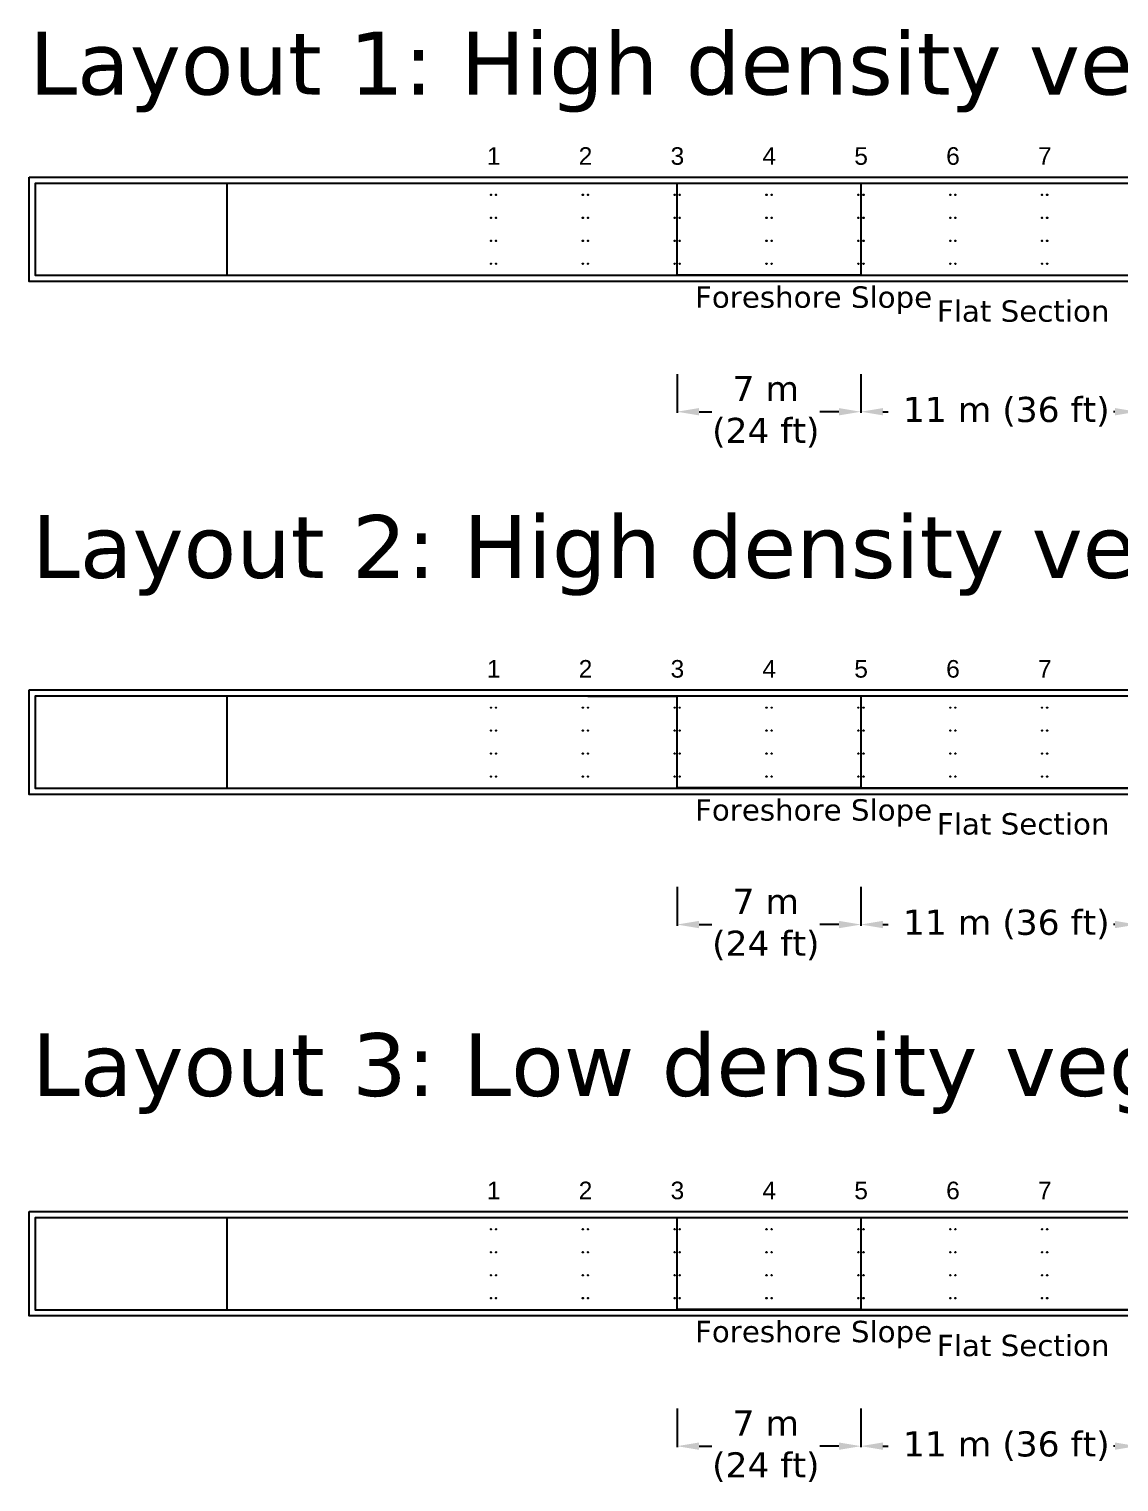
# Model space of a CAD drawing. Header units: feet. Extents: x 0 to 695, y -979 to -294.
# Drawn here: x 329.6 to 373, y -467.1 to -409.3 of the extents above; entities that cross this region are included whole.
import ezdxf

# ---------------------------------------------------------------- set-up
doc = ezdxf.new("R2010")
doc.units = ezdxf.units.FT
doc.header["$MEASUREMENT"] = 0
doc.header["$PDMODE"] = 35
for name, color, linetype in [(').5 layer template', 7, 'Continuous'), ('ATM Mangroves', 3, 'Continuous'), ('Beach Slopes', 80, 'Continuous'), ('No of Bays', 2, 'Continuous')]:
    doc.layers.add(name, color=color, linetype=linetype)
doc.styles.get("Standard").update_dxf_attribs({"font": 'verdana.ttf'})
doc.dimstyles.new('Meters', dxfattribs={"dimscale": 0.25, "dimtxt": 1, "dimasz": 0.18, "dimexe": 0.178, "dimexo": 0.0625, "dimgap": 0.09, "dimtad": 0, "dimtih": 1, "dimtoh": 1, "dimzin": 0, "dimdsep": 46, "dimtxsty": 'Standard', "dimcen": 0.09, "dimazin": 0, "dimtfac": 1, "dimtofl": 0, "dimtmove": 0, "dimatfit": 3, "dimfxl": 0.5, "dimfxlon": 1, "dimtolj": 1, "dimtzin": 0, "dimarcsym": 0})

# ---------------------------------------------------------------- blocks, each defined once
blk = doc.blocks.new('*D42')
at = {"layer": 'Beach Slopes', "color": 0, "lineweight": -2, "transparency": 16777216}
for p, q in [((355.448, -423.028), (355.448, -424.572)), ((362.769, -423.028), (362.769, -424.572)), ((356.323, -424.528), (356.828, -424.528)), ((361.894, -424.528), (361.137, -424.528))]:
    blk.add_line(p, q, dxfattribs=at)
at = {"layer": 'Beach Slopes', "color": 0, "transparency": 16777216}
for points in [[(356.323, -424.382), (356.323, -424.674), (355.448, -424.528)], [(361.894, -424.382), (361.894, -424.674), (362.769, -424.528)]]:
    blk.add_solid(points, dxfattribs=at)
at = {"layer": 'Defpoints', "color": 0, "transparency": 16777216}
for p in [(355.448, -419.08), (362.769, -419.091), (362.769, -424.528)]:
    blk.add_point(p, dxfattribs=at)
at = {"layer": 'Beach Slopes', "color": 0, "transparency": 16777216, "insert": (358.982, -424.528), "char_height": 0.25, "width": 5.07114, "attachment_point": 5}
blk.add_mtext('\\A1;{\\H4x;7 m\\P(24 ft)}', dxfattribs=at)
blk = doc.blocks.new('*D38')
at = {"layer": 'Beach Slopes', "color": 0, "lineweight": -2, "transparency": 16777216}
for p, q in [((362.769, -423.027), (362.769, -424.571)), ((373.758, -423.027), (373.758, -424.571)), ((363.644, -424.527), (363.856, -424.527)), ((372.883, -424.527), (372.824, -424.527))]:
    blk.add_line(p, q, dxfattribs=at)
at = {"layer": 'Beach Slopes', "color": 0, "transparency": 16777216}
for points in [[(363.644, -424.381), (363.644, -424.673), (362.769, -424.527)], [(372.883, -424.381), (372.883, -424.673), (373.758, -424.527)]]:
    blk.add_solid(points, dxfattribs=at)
at = {"layer": 'Defpoints', "color": 0, "transparency": 16777216}
for p in [(362.769, -419.091), (373.758, -419.094), (373.758, -424.527)]:
    blk.add_point(p, dxfattribs=at)
at = {"layer": 'Beach Slopes', "color": 0, "transparency": 16777216, "insert": (368.34, -424.527), "char_height": 0.25, "attachment_point": 5}
blk.add_mtext('\\A1;{\\H4x; 11 m (36 ft)}', dxfattribs=at)
blk = doc.blocks.new('*D126')
at = {"layer": 'Beach Slopes', "color": 0, "lineweight": -2, "transparency": 16777216}
for p, q in [((355.448, -443.443), (355.448, -444.988)), ((362.769, -443.443), (362.769, -444.988)), ((356.323, -444.943), (356.828, -444.943)), ((361.894, -444.943), (361.137, -444.943))]:
    blk.add_line(p, q, dxfattribs=at)
at = {"layer": 'Beach Slopes', "color": 0, "transparency": 16777216}
for points in [[(356.323, -444.797), (356.323, -445.089), (355.448, -444.943)], [(361.894, -444.797), (361.894, -445.089), (362.769, -444.943)]]:
    blk.add_solid(points, dxfattribs=at)
at = {"layer": 'Defpoints', "color": 0, "transparency": 16777216}
for p in [(355.448, -439.495), (362.769, -439.506), (362.769, -444.943)]:
    blk.add_point(p, dxfattribs=at)
at = {"layer": 'Beach Slopes', "color": 0, "transparency": 16777216, "insert": (358.982, -444.943), "char_height": 0.25, "width": 5.07114, "attachment_point": 5}
blk.add_mtext('\\A1;{\\H4x;7 m\\P(24 ft)}', dxfattribs=at)
blk = doc.blocks.new('*D122')
at = {"layer": 'Beach Slopes', "color": 0, "lineweight": -2, "transparency": 16777216}
for p, q in [((362.769, -443.442), (362.769, -444.987)), ((373.758, -443.442), (373.758, -444.987)), ((363.644, -444.942), (363.856, -444.942)), ((372.883, -444.942), (372.824, -444.942))]:
    blk.add_line(p, q, dxfattribs=at)
at = {"layer": 'Beach Slopes', "color": 0, "transparency": 16777216}
for points in [[(363.644, -444.796), (363.644, -445.088), (362.769, -444.942)], [(372.883, -444.796), (372.883, -445.088), (373.758, -444.942)]]:
    blk.add_solid(points, dxfattribs=at)
at = {"layer": 'Defpoints', "color": 0, "transparency": 16777216}
for p in [(362.769, -439.506), (373.758, -439.509), (373.758, -444.942)]:
    blk.add_point(p, dxfattribs=at)
at = {"layer": 'Beach Slopes', "color": 0, "transparency": 16777216, "insert": (368.34, -444.942), "char_height": 0.25, "attachment_point": 5}
blk.add_mtext('\\A1;{\\H4x; 11 m (36 ft)}', dxfattribs=at)
blk = doc.blocks.new('*D131')
at = {"layer": 'Beach Slopes', "color": 0, "lineweight": -2, "transparency": 16777216}
for p, q in [((355.448, -464.208), (355.448, -465.753)), ((362.769, -464.208), (362.769, -465.753)), ((356.323, -465.708), (356.828, -465.708)), ((361.894, -465.708), (361.137, -465.708))]:
    blk.add_line(p, q, dxfattribs=at)
at = {"layer": 'Beach Slopes', "color": 0, "transparency": 16777216}
for points in [[(356.323, -465.562), (356.323, -465.854), (355.448, -465.708)], [(361.894, -465.562), (361.894, -465.854), (362.769, -465.708)]]:
    blk.add_solid(points, dxfattribs=at)
at = {"layer": 'Defpoints', "color": 0, "transparency": 16777216}
for p in [(355.448, -460.26), (362.769, -460.271), (362.769, -465.708)]:
    blk.add_point(p, dxfattribs=at)
at = {"layer": 'Beach Slopes', "color": 0, "transparency": 16777216, "insert": (358.982, -465.708), "char_height": 0.25, "width": 5.07114, "attachment_point": 5}
blk.add_mtext('\\A1;{\\H4x;7 m\\P(24 ft)}', dxfattribs=at)
blk = doc.blocks.new('*D127')
at = {"layer": 'Beach Slopes', "color": 0, "lineweight": -2, "transparency": 16777216}
for p, q in [((362.769, -464.207), (362.769, -465.752)), ((373.758, -464.207), (373.758, -465.752)), ((363.644, -465.707), (363.856, -465.707)), ((372.883, -465.707), (372.824, -465.707))]:
    blk.add_line(p, q, dxfattribs=at)
at = {"layer": 'Beach Slopes', "color": 0, "transparency": 16777216}
for points in [[(363.644, -465.561), (363.644, -465.853), (362.769, -465.707)], [(372.883, -465.561), (372.883, -465.853), (373.758, -465.707)]]:
    blk.add_solid(points, dxfattribs=at)
at = {"layer": 'Defpoints', "color": 0, "transparency": 16777216}
for p in [(362.769, -460.271), (373.758, -460.275), (373.758, -465.707)]:
    blk.add_point(p, dxfattribs=at)
at = {"layer": 'Beach Slopes', "color": 0, "transparency": 16777216, "insert": (368.34, -465.707), "char_height": 0.25, "attachment_point": 5}
blk.add_mtext('\\A1;{\\H4x; 11 m (36 ft)}', dxfattribs=at)

msp = doc.modelspace()

# ---------------------------------------------------------------- linework, layer by layer
at = {"transparency": 33554687}
for p, q in [((337.522, -415.437), (337.522, -419.094)), ((337.522, -435.852), (337.522, -439.509)), ((337.522, -456.617), (337.522, -460.275))]:
    msp.add_line(p, q, dxfattribs=at)
for points in [[(329.648, -415.187), (434.551, -415.187), (434.551, -419.344), (329.648, -419.344)], [(434.301, -415.437), (329.898, -415.437), (329.898, -419.094), (434.301, -419.094)], [(329.648, -435.602), (434.551, -435.602), (434.551, -439.759), (329.648, -439.759)], [(434.301, -435.852), (329.898, -435.852), (329.898, -439.509), (434.301, -439.509)], [(329.648, -456.367), (434.551, -456.367), (434.551, -460.525), (329.648, -460.525)], [(434.301, -456.617), (329.898, -456.617), (329.898, -460.275), (434.301, -460.275)]]:
    msp.add_lwpolyline(points, close=True, dxfattribs=at)
for centre in [(348.038, -415.894), (348.241, -415.894), (351.695, -415.894), (351.899, -415.894), (355.353, -415.894), (355.556, -415.894), (359.011, -415.894), (359.214, -415.894), (362.668, -415.894), (362.871, -415.894), (366.326, -415.894), (366.529, -415.894), (369.983, -415.894), (370.187, -415.894), (348.038, -416.808), (348.241, -416.808), (351.695, -416.808), (351.899, -416.808), (355.353, -416.808), (355.556, -416.808), (359.011, -416.808), (359.214, -416.808), (362.668, -416.808), (362.871, -416.808), (366.326, -416.808), (366.529, -416.808), (369.983, -416.808), (370.187, -416.808), (348.038, -417.723), (348.241, -417.723), (351.695, -417.723), (351.899, -417.723), (355.353, -417.723), (355.556, -417.723), (359.011, -417.723), (359.214, -417.723), (362.668, -417.723), (362.871, -417.723), (366.326, -417.723), (366.529, -417.723), (369.983, -417.723), (370.187, -417.723), (348.038, -418.637), (348.241, -418.637), (351.695, -418.637), (351.899, -418.637), (355.353, -418.637), (355.556, -418.637), (359.011, -418.637), (359.214, -418.637), (362.668, -418.637), (362.871, -418.637), (366.326, -418.637), (366.529, -418.637), (369.983, -418.637), (370.187, -418.637), (348.038, -436.309), (348.241, -436.309), (351.695, -436.309), (351.899, -436.309), (355.353, -436.309), (355.556, -436.309), (359.011, -436.309), (359.214, -436.309), (362.668, -436.309), (362.871, -436.309), (366.326, -436.309), (366.529, -436.309), (369.983, -436.309), (370.187, -436.309), (348.038, -437.223), (348.241, -437.223), (351.695, -437.223), (351.899, -437.223), (355.353, -437.223), (355.556, -437.223), (359.011, -437.223), (359.214, -437.223), (362.668, -437.223), (362.871, -437.223), (366.326, -437.223), (366.529, -437.223), (369.983, -437.223), (370.187, -437.223), (348.038, -438.138), (348.241, -438.138), (351.695, -438.138), (351.899, -438.138), (355.353, -438.138), (355.556, -438.138), (359.011, -438.138), (359.214, -438.138), (362.668, -438.138), (362.871, -438.138), (366.326, -438.138), (366.529, -438.138), (369.983, -438.138), (370.187, -438.138), (348.038, -439.052), (348.241, -439.052), (351.695, -439.052), (351.899, -439.052), (355.353, -439.052), (355.556, -439.052), (359.011, -439.052), (359.214, -439.052), (362.668, -439.052), (362.871, -439.052), (366.326, -439.052), (366.529, -439.052), (369.983, -439.052), (370.187, -439.052), (348.038, -457.074), (348.241, -457.074), (351.695, -457.074), (351.899, -457.074), (355.353, -457.074), (355.556, -457.074), (359.011, -457.074), (359.214, -457.074), (362.668, -457.074), (362.871, -457.074), (366.326, -457.074), (366.529, -457.074), (369.983, -457.074), (370.187, -457.074), (348.038, -457.989), (348.241, -457.989), (351.695, -457.989), (351.899, -457.989), (355.353, -457.989), (355.556, -457.989), (359.011, -457.989), (359.214, -457.989), (362.668, -457.989), (362.871, -457.989), (366.326, -457.989), (366.529, -457.989), (369.983, -457.989), (370.187, -457.989), (348.038, -458.903), (348.241, -458.903), (351.695, -458.903), (351.899, -458.903), (355.353, -458.903), (355.556, -458.903), (359.011, -458.903), (359.214, -458.903), (362.668, -458.903), (362.871, -458.903), (366.326, -458.903), (366.529, -458.903), (369.983, -458.903), (370.187, -458.903), (348.038, -459.817), (348.241, -459.817), (351.695, -459.817), (351.899, -459.817), (355.353, -459.817), (355.556, -459.817), (359.011, -459.817), (359.214, -459.817), (362.668, -459.817), (362.871, -459.817), (366.326, -459.817), (366.529, -459.817), (369.983, -459.817), (370.187, -459.817)]:
    msp.add_circle(centre, 0.0127, dxfattribs=at)
at = {"layer": 'ATM Mangroves', "color": 7, "transparency": 33554687}
for p, q in [((355.448, -435.852), (351.759, -435.852)), ((351.899, -435.852), (355.448, -435.852))]:
    msp.add_line(p, q, dxfattribs=at)
for points in [[(373.758, -415.437), (362.769, -415.437), (362.769, -419.087), (373.758, -419.087)], [(373.758, -435.852), (362.769, -435.852), (362.769, -439.502), (373.758, -439.502)], [(373.758, -456.617), (362.769, -456.617), (362.769, -460.267), (373.758, -460.267)]]:
    msp.add_lwpolyline(points, close=True, dxfattribs=at)
at = {"layer": 'Beach Slopes', "transparency": 33554687}
for points in [[(362.769, -419.091), (355.448, -419.08), (355.448, -415.422), (362.769, -415.433)], [(362.769, -439.506), (355.448, -439.495), (355.448, -435.837), (362.769, -435.848)], [(362.769, -460.271), (355.448, -460.26), (355.448, -456.602), (362.769, -456.613)]]:
    msp.add_lwpolyline(points, close=True, dxfattribs=at)

# ---------------------------------------------------------------- texts
at = {"layer": ').5 layer template', "transparency": 33554687, "char_height": 2.5, "attachment_point": 1}
for s, width, insert in [('\\A1;Layout 1: High density vegetation, No wall', 88.95632, (329.648, -409.399)), ('\\A1;Layout 2: High density vegetation, with wall', 88.95632, (329.758, -428.64)), ('\\A1;Layout 3: Low density vegetation, with wall', 86.12116, (329.758, -449.267))]:
    msp.add_mtext_dynamic_manual_height_columns(s, width=width, gutter_width=1, heights=[0], dxfattribs=dict(at, insert=insert))
at = {"color": 0, "transparency": 33554687, "char_height": 0.85, "attachment_point": 1}
for s, width, insert in [('Foreshore Slope', 8.92009, (356.164, -419.538)), ('Flat Section', 14.66845, (365.796, -420.093)), ('Foreshore Slope', 8.92009, (356.164, -439.953)), ('Flat Section', 14.66845, (365.796, -440.508)), ('Foreshore Slope', 8.92009, (356.164, -460.718)), ('Flat Section', 14.66845, (365.796, -461.273))]:
    msp.add_mtext_dynamic_manual_height_columns(s, width=width, gutter_width=1, heights=[0], dxfattribs=dict(at, insert=insert))
at = {"layer": 'No of Bays', "color": 0, "transparency": 33554687, "char_height": 3.5, "width": 19.93909, "attachment_point": 1}
for s, insert in [('{\\f@Arial Unicode MS|b0|i0|c0|p34;\\H0.2x;1}', (347.875, -413.997)), ('{\\f@Arial Unicode MS|b0|i0|c0|p34;\\H0.2x;2}', (351.532, -413.997)), ('{\\f@Arial Unicode MS|b0|i0|c0|p34;\\H0.2x;3}', (355.19, -413.997)), ('{\\f@Arial Unicode MS|b0|i0|c0|p34;\\H0.2x;4}', (358.847, -413.997)), ('{\\f@Arial Unicode MS|b0|i0|c0|p34;\\H0.2x;5}', (362.505, -413.997)), ('{\\f@Arial Unicode MS|b0|i0|c0|p34;\\H0.2x;6}', (366.163, -413.997)), ('{\\f@Arial Unicode MS|b0|i0|c0|p34;\\H0.2x;7}', (369.82, -413.997)), ('{\\f@Arial Unicode MS|b0|i0|c0|p34;\\H0.2x;1}', (347.875, -434.413)), ('{\\f@Arial Unicode MS|b0|i0|c0|p34;\\H0.2x;2}', (351.532, -434.413)), ('{\\f@Arial Unicode MS|b0|i0|c0|p34;\\H0.2x;3}', (355.19, -434.413)), ('{\\f@Arial Unicode MS|b0|i0|c0|p34;\\H0.2x;4}', (358.847, -434.413)), ('{\\f@Arial Unicode MS|b0|i0|c0|p34;\\H0.2x;5}', (362.505, -434.413)), ('{\\f@Arial Unicode MS|b0|i0|c0|p34;\\H0.2x;6}', (366.163, -434.413)), ('{\\f@Arial Unicode MS|b0|i0|c0|p34;\\H0.2x;7}', (369.82, -434.413)), ('{\\f@Arial Unicode MS|b0|i0|c0|p34;\\H0.2x;1}', (347.875, -455.178)), ('{\\f@Arial Unicode MS|b0|i0|c0|p34;\\H0.2x;2}', (351.532, -455.178)), ('{\\f@Arial Unicode MS|b0|i0|c0|p34;\\H0.2x;3}', (355.19, -455.178)), ('{\\f@Arial Unicode MS|b0|i0|c0|p34;\\H0.2x;4}', (358.847, -455.178)), ('{\\f@Arial Unicode MS|b0|i0|c0|p34;\\H0.2x;5}', (362.505, -455.178)), ('{\\f@Arial Unicode MS|b0|i0|c0|p34;\\H0.2x;6}', (366.163, -455.178)), ('{\\f@Arial Unicode MS|b0|i0|c0|p34;\\H0.2x;7}', (369.82, -455.178))]:
    msp.add_mtext(s, dxfattribs=dict(at, insert=insert))

# ---------------------------------------------------------------- dimensions: what is measured, and where the dimension line sits
at = {"layer": 'Beach Slopes', "color": 0, "transparency": 33554687}
for base, p1, p2, text, picture, middle in [((362.769, -424.528), (355.448, -419.08), (362.769, -419.091), '{\\H4x;<>\\P(24 ft)}', '*D42', (358.982, -424.528)), ((373.758, -424.527), (362.769, -419.091), (373.758, -419.094), '{\\H4x; <> (36 ft)}', '*D38', (368.34, -424.527)), ((362.769, -444.943), (355.448, -439.495), (362.769, -439.506), '{\\H4x;<>\\P(24 ft)}', '*D126', (358.982, -444.943)), ((373.758, -444.942), (362.769, -439.506), (373.758, -439.509), '{\\H4x; <> (36 ft)}', '*D122', (368.34, -444.942)), ((362.769, -465.708), (355.448, -460.26), (362.769, -460.271), '{\\H4x;<>\\P(24 ft)}', '*D131', (358.982, -465.708)), ((373.758, -465.707), (362.769, -460.271), (373.758, -460.275), '{\\H4x; <> (36 ft)}', '*D127', (368.34, -465.707))]:
    dim = msp.add_linear_dim(base=base, p1=p1, p2=p2, text=text, dimstyle='Meters', override={"dimasz": 3.5, "dimdec": 0, "dimpost": ' m', "dimfxl": 6}, dxfattribs=at)
    dim.commit()
    dim.dimension.update_dxf_attribs({"geometry": picture, "text_midpoint": middle, "dimtype": 160})

doc.saveas('drawing.dxf')
